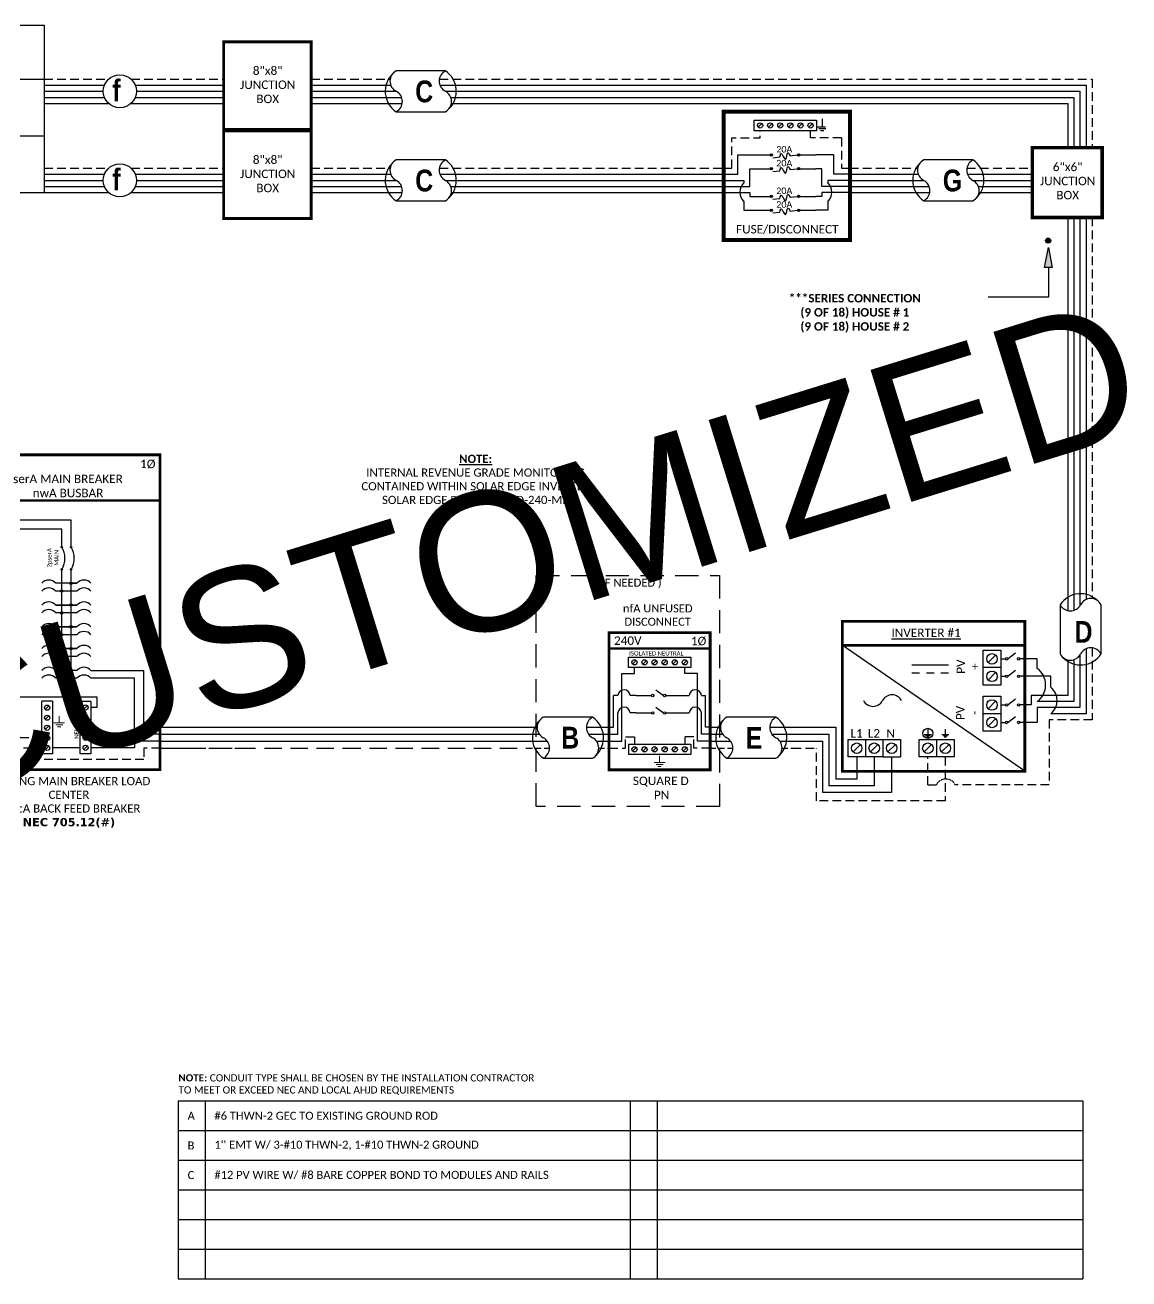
# Model space of a CAD drawing. Header units: feet. Extents: x 12392 to 13215, y 20870 to 21411.
# Drawn here: x 12738 to 13215, y 20870 to 21411 of the extents above; entities that cross this region are included whole.
import ezdxf

# ---------------------------------------------------------------- set-up
doc = ezdxf.new("R2010")
doc.units = ezdxf.units.FT
doc.header["$MEASUREMENT"] = 0
doc.linetypes.add('DASHED', pattern=[0.75, 0.5, -0.25])
doc.linetypes.add('HIDDEN', pattern=[0.375, 0.25, -0.125])
doc.layers.add('TEXT', color=7, linetype='Continuous')
doc.layers.add('Z - TITLEBLOCK TXT', color=7, linetype='Continuous')
doc.styles.add('ONE LINE TXT', font='techb___.ttf')
doc.styles.get("Standard").update_dxf_attribs({"font": 'CALIBRI.TTF'})
doc.styles.add('TITLE BBLOCK TEXT', font='ARIALUNI.TTF')

# ---------------------------------------------------------------- blocks, each defined once
blk = doc.blocks.new('*T19')
at = {"color": 0, "lineweight": -2, "transparency": 16777216}
for p, q in [((0, 0), (165.11, 0)), ((0, 0), (0, -72.27)), ((165.11, 0), (165.11, -72.27)), ((0, -23.32), (165.11, -23.32)), ((0, -47.8), (165.11, -47.8)), ((0, -72.27), (165.11, -72.27))]:
    blk.add_line(p, q, dxfattribs=at)
at = {"color": 0, "linetype": 'Continuous', "transparency": 16777216, "char_height": 3.4544, "width": 156.9097, "attachment_point": 5}
for s, insert in [('{\\fCalibri|b0|i0|c0;#VALUE!', (82.56, -11.66)), ('{\\fCalibri|b0|i0|c0;^J^J*TERMINATED INSIDE INVERTER 1', (82.56, -35.56)), ('{\\fCalibri|b0|i0|c0;^J^J*TERMINATED INSIDE INVERTER 2', (82.56, -60.03))]:
    blk.add_mtext(s, dxfattribs=dict(at, insert=insert))
blk = doc.blocks.new('8x8box')
at = {"lineweight": 50, "const_width": 1.19}
blk.add_lwpolyline([(37.78, 0), (0, 0), (0, 37.78), (37.78, 37.78)], close=True, dxfattribs=at)
at = {"color": 1, "insert": (19.03, 19.26), "char_height": 3.6576, "attachment_point": 5}
blk.add_mtext_dynamic_manual_height_columns('8"x8"  JUNCTION BOX ', width=0.4767, gutter_width=7.17, heights=[0], dxfattribs=at)
blk = doc.blocks.new('6x6box')
at = {"lineweight": 50, "const_width": 1.53}
blk.add_lwpolyline([(30.1, 0), (0, 0), (0, 30.1), (30.1, 30.1)], close=True, dxfattribs=at)
at = {"color": 1, "insert": (15.24, 15.71), "char_height": 3.6576, "width": 0.4767, "attachment_point": 5}
blk.add_mtext('6"x6"  JUNCTION BOX  ', dxfattribs=at)
blk = doc.blocks.new('fuseBox')
at = {"linetype": 'Continuous'}
h = blk.add_hatch(color=1, dxfattribs=at)
h.dxf.hatch_style = 1
edge = h.paths.add_edge_path()
edge.add_arc((20.51, 36.67), 0.513, 0, 360)
h = blk.add_hatch(color=1, dxfattribs=at)
h.dxf.hatch_style = 1
edge = h.paths.add_edge_path()
edge.add_arc((32.29, 36.67), 0.513, 0, 360)
h = blk.add_hatch(color=1, dxfattribs=at)
h.dxf.hatch_style = 1
edge = h.paths.add_edge_path()
edge.add_arc((20.51, 30.71), 0.513, 0, 360)
h = blk.add_hatch(color=1, dxfattribs=at)
h.dxf.hatch_style = 1
edge = h.paths.add_edge_path()
edge.add_arc((32.29, 30.71), 0.513, 0, 360)
h = blk.add_hatch(color=1, dxfattribs=at)
h.dxf.hatch_style = 1
edge = h.paths.add_edge_path()
edge.add_arc((20.51, 18.78), 0.513, 0, 360)
h = blk.add_hatch(color=1, dxfattribs=at)
h.dxf.hatch_style = 1
edge = h.paths.add_edge_path()
edge.add_arc((32.29, 18.78), 0.513, 0, 360)
h = blk.add_hatch(color=1, dxfattribs=at)
h.dxf.hatch_style = 1
edge = h.paths.add_edge_path()
edge.add_arc((20.51, 12.82), 0.513, 0, 360)
h = blk.add_hatch(color=1, dxfattribs=at)
h.dxf.hatch_style = 1
edge = h.paths.add_edge_path()
edge.add_arc((32.29, 12.82), 0.513, 0, 360)
at = {"color": 1, "linetype": 'Continuous'}
for p, q in [((13.11, 47.14), (13.11, 51.68)), ((13.11, 51.68), (40.06, 51.68)), ((40.06, 51.68), (40.06, 47.14)), ((40.06, 47.14), (13.11, 47.14)), ((21.13, 35.49), (24.23, 35.83)), ((28.69, 36.32), (31.79, 36.67)), ((21.13, 29.52), (24.23, 29.87)), ((28.69, 30.36), (31.79, 30.71)), ((21.13, 17.59), (24.23, 17.93)), ((28.69, 18.42), (31.79, 18.77)), ((21.13, 11.64), (24.23, 11.99)), ((28.69, 12.48), (31.79, 12.82))]:
    blk.add_line(p, q, dxfattribs=at)
at = {"color": 4, "linetype": 'Continuous'}
for p, q in [((16.49, 50.19), (14.92, 48.62)), ((20.84, 50.19), (19.27, 48.62)), ((25.19, 50.19), (23.62, 48.62)), ((29.54, 50.19), (27.97, 48.62)), ((33.89, 50.19), (32.32, 48.62)), ((38.25, 50.19), (36.67, 48.62))]:
    blk.add_line(p, q, dxfattribs=at)
at = {"color": 92, "linetype": 'HIDDEN', "ltscale": 15}
for p, q in [((37.46, 44.06), (37.46, 47.14)), ((50.81, 44.06), (37.46, 44.06)), ((50.81, 44.06), (50.81, 30.94)), ((0, 30.94), (3.44, 30.94)), ((50.81, 30.94), (54.46, 30.94))]:
    blk.add_line(p, q, dxfattribs=at)
at = {"color": 10, "linetype": 'Continuous'}
for p, q in [((0, 23.07), (11.3, 23.07)), ((54.35, 23.07), (42.32, 23.07))]:
    blk.add_line(p, q, dxfattribs=at)
at = {"color": 7, "linetype": 'Continuous'}
blk.add_line((42.32, 18.78), (39.7, 18.78), dxfattribs=at)
at = {"lineweight": 50, "const_width": 1.71}
blk.add_lwpolyline([(54.46, 0), (0, 0), (0, 55.36), (54.46, 55.36)], close=True, dxfattribs=at)
blk.add_lwpolyline([(54.46, 0), (0, 0), (0, 55.36), (54.46, 55.36)], close=True, dxfattribs=at)
at = {"color": 92, "linetype": 'HIDDEN', "ltscale": 15, "flags": 128}
for points in [[(40.18, 48.76), (44.87, 48.76)], [(42.53, 52.26), (42.53, 48.76)], [(3.44, 30.94), (3.44, 44.06), (15.71, 44.06), (15.71, 47.14)], [(44.05, 47.89), (41, 47.89)], [(43.24, 47.02), (41.81, 47.02)]]:
    blk.add_lwpolyline(points, dxfattribs=at)
at = {"color": 10, "linetype": 'Continuous', "flags": 128}
for points in [[(0, 28.32), (6.06, 28.32), (6.06, 36.67), (13.92, 36.67)], [(54.34, 28.32), (47.56, 28.32), (47.56, 36.67), (39.7, 36.67)], [(11.3, 23.07), (11.3, 30.71), (13.92, 30.71)], [(42.32, 23.07), (42.32, 30.71), (39.7, 30.71)]]:
    blk.add_lwpolyline(points, dxfattribs=at)
at = {"color": 1, "linetype": 'Continuous', "flags": 128}
for points in [[(13.92, 36.67), (20.51, 36.67)], [(32.29, 36.67), (39.7, 36.67)], [(13.92, 30.71), (20.51, 30.71)], [(13.92, 30.71), (20.51, 30.71)], [(32.29, 30.71), (39.7, 30.71)], [(13.92, 18.78), (20.51, 18.78)], [(32.29, 18.78), (39.7, 18.78)], [(13.92, 12.82), (20.51, 12.82)], [(13.92, 12.82), (20.51, 12.82)], [(32.29, 12.82), (39.7, 12.82)]]:
    blk.add_lwpolyline(points, dxfattribs=at)
at = {"color": 7, "linetype": 'Continuous', "flags": 128}
for points in [[(0, 25.7), (8.68, 25.7), (8.68, 24.74)], [(54.34, 25.7), (44.94, 25.7), (44.94, 24.74)], [(0, 20.45), (11.3, 20.45), (11.3, 18.78)], [(8.68, 16.48), (8.68, 12.82), (13.92, 12.82)], [(11.3, 18.78), (13.92, 18.78)], [(44.94, 16.48), (44.94, 12.82), (39.7, 12.82)], [(54.35, 20.45), (42.32, 20.45), (42.32, 18.78)]]:
    blk.add_lwpolyline(points, dxfattribs=at)
at = {"color": 4, "linetype": 'Continuous'}
for centre in [(15.71, 49.41), (20.06, 49.41), (24.41, 49.41), (28.76, 49.41), (33.11, 49.41), (37.46, 49.41)]:
    blk.add_circle(centre, 1.11, dxfattribs=at)
at = {"color": 1, "linetype": 'Continuous'}
for centre in [(20.51, 36.67), (32.29, 36.67), (20.51, 30.71), (32.29, 30.71), (20.51, 18.78), (32.29, 18.78), (20.51, 12.82), (32.29, 12.82)]:
    blk.add_circle(centre, 0.513, dxfattribs=at)
at = {"color": 7, "linetype": 'Continuous'}
for centre, start, end in [((12.9, 20.61), 135.6055, 224.3945), ((40.72, 20.61), 315.6055, 44.3945)]:
    blk.add_arc(centre, 5.91, start, end, dxfattribs=at)
at = {"color": 1, "linetype": 'Continuous'}
for points in [[(24.22, 35.83), (24.73, 37.23), (26.6, 34.74), (27.76, 37.57), (28.69, 36.32)], [(24.22, 29.87), (24.73, 31.27), (26.6, 28.78), (27.76, 31.61), (28.69, 30.36)], [(24.22, 17.93), (24.73, 19.33), (26.6, 16.84), (27.76, 19.67), (28.69, 18.42)], [(24.22, 11.99), (24.73, 13.39), (26.6, 10.89), (27.76, 13.72), (28.69, 12.48)]]:
    blk.add_spline(points, degree=3, dxfattribs=at)
for p in [(22.68, 37.74), (22.68, 31.77), (22.68, 19.84), (22.68, 13.89)]:
    blk.add_text('20A', height=2.778, dxfattribs=at).set_placement(p)
at = {"color": 1, "insert": (27.44, 4.5), "char_height": 3.6576, "attachment_point": 5}
blk.add_mtext_dynamic_manual_height_columns('FUSE/DISCONNECT', width=59.2773, gutter_width=7.17, heights=[0], dxfattribs=at)
blk = doc.blocks.new('*U28')
at = {"color": 7, "linetype": 'Continuous'}
for p, q in [((-7.14, 13.31), (-28.39, 13.31)), ((-28.39, -4.31), (-7.14, -4.31))]:
    blk.add_line(p, q, dxfattribs=at)
at = {"color": 7}
for p, q in [((-35.53, 9), (-31.05, 9)), ((-9.81, 9), (0, 9))]:
    blk.add_line(p, q, dxfattribs=at)
at = {"color": 10}
for p, q in [((-35.53, 6), (-30.11, 6)), ((-8.87, 6), (0, 6))]:
    blk.add_line(p, q, dxfattribs=at)
at = {"color": 253}
for p, q in [((-35.53, 3), (-26.66, 3)), ((-5.41, 3), (0, 3))]:
    blk.add_line(p, q, dxfattribs=at)
at = {"color": 92, "linetype": 'HIDDEN', "ltscale": 10}
for p, q in [((-4.48, 0), (0, 0)), ((-35.53, 0), (-25.72, 0))]:
    blk.add_line(p, q, dxfattribs=at)
at = {"color": 7, "linetype": 'Continuous'}
for centre, start, end in [((-22.54, 4.5), 133.9732, 236.4265), ((-12.99, 4.5), 313.9732, 56.4265)]:
    blk.add_arc(centre, 10.58, start, end, dxfattribs=at)
at = {"linetype": 'Continuous'}
for centre, start, end in [((-26.08, 8.91), 117.6639, 242.3361), ((-4.83, 8.91), 117.6639, 242.3361), ((-30.7, 0.09), 297.6639, 62.3361), ((-9.45, 0.09), 297.6639, 62.3361)]:
    blk.add_arc(centre, 4.98, start, end, dxfattribs=at)
blk = doc.blocks.new('*U22')
at = {"color": 7}
blk.add_line((-79.14, 9), (0, 9), dxfattribs=at)
at = {"color": 10}
blk.add_line((-79.14, 6), (0, 6), dxfattribs=at)
at = {"color": 253}
blk.add_line((-79.14, 3), (0, 3), dxfattribs=at)
at = {"color": 92, "linetype": 'DASHED', "ltscale": 15}
blk.add_line((-79.14, 0), (0, 0), dxfattribs=at)
blk = doc.blocks.new('breakerPanel')
at = {"linetype": 'Continuous'}
h = blk.add_hatch(color=1, dxfattribs=at)
h.dxf.hatch_style = 1
edge = h.paths.add_edge_path()
edge.add_arc((-42.47, 86.8), 0.291, 0, 360)
h = blk.add_hatch(color=1, dxfattribs=at)
h.dxf.hatch_style = 1
edge = h.paths.add_edge_path()
edge.add_arc((-38.44, 86.8), 0.291, 0, 360)
h = blk.add_hatch(color=1, dxfattribs=at)
h.dxf.hatch_style = 1
edge = h.paths.add_edge_path()
edge.add_arc((-42.47, 77.16), 0.291, 0, 360)
h = blk.add_hatch(color=1, dxfattribs=at)
h.dxf.hatch_style = 1
edge = h.paths.add_edge_path()
edge.add_arc((-38.44, 77.16), 0.291, 0, 360)
h = blk.add_hatch(color=1, dxfattribs=at)
h.dxf.hatch_style = 1
edge = h.paths.add_edge_path()
edge.add_arc((-38.44, 71.16), 0.528, 0, 360)
h = blk.add_hatch(color=1, dxfattribs=at)
h.dxf.hatch_style = 1
edge = h.paths.add_edge_path()
edge.add_arc((-42.47, 67.78), 0.528, 0, 360)
h = blk.add_hatch(color=1, dxfattribs=at)
h.dxf.hatch_style = 1
edge = h.paths.add_edge_path()
edge.add_arc((-38.44, 61.76), 0.528, 0, 360)
h = blk.add_hatch(color=1, dxfattribs=at)
h.dxf.hatch_style = 1
edge = h.paths.add_edge_path()
edge.add_arc((-42.47, 58.38), 0.528, 0, 360)
h = blk.add_hatch(color=1, dxfattribs=at)
h.dxf.hatch_style = 1
edge = h.paths.add_edge_path()
edge.add_arc((-42.47, 48.98), 0.528, 0, 360)
h = blk.add_hatch(color=1, dxfattribs=at)
h.dxf.hatch_style = 1
edge = h.paths.add_edge_path()
edge.add_arc((-38.44, 52.36), 0.528, 0, 360)
h = blk.add_hatch(color=1, dxfattribs=at)
h.dxf.hatch_style = 1
edge = h.paths.add_edge_path()
edge.add_arc((-38.44, 42.95), 0.528, 0, 360)
h = blk.add_hatch(color=1, dxfattribs=at)
h.dxf.hatch_style = 1
edge = h.paths.add_edge_path()
edge.add_arc((-42.47, 39.58), 0.528, 0, 360)
h = blk.add_hatch(color=1, dxfattribs=at)
h.dxf.hatch_style = 1
edge = h.paths.add_edge_path()
edge.add_arc((-38.44, 33.55), 0.528, 0, 360)
h = blk.add_hatch(color=1, dxfattribs=at)
h.dxf.hatch_style = 1
edge = h.paths.add_edge_path()
edge.add_arc((-42.47, 30.17), 0.528, 0, 360)
at = {"color": 253, "linetype": 'Continuous'}
for p, q in [((-100.73, 90.2), (-100.73, 109.7)), ((-76.04, 90.2), (-100.73, 90.2)), ((-76.04, 90.2), (-76.04, 22.16)), ((-76.04, 22.16), (-27.25, 22.16)), ((-27.25, 22.16), (-27.25, 17.57)), ((-27.25, 17.57), (-29.89, 17.57)), ((-11.01, 0.16), (-29.89, 0.16)), ((0, 3), (-11.01, 3)), ((-11.01, 3), (-11.01, 0.16))]:
    blk.add_line(p, q, dxfattribs=at)
at = {"color": 10, "linetype": 'Continuous'}
for p, q in [((-94.24, 94.51), (-94.24, 109.7)), ((-42.47, 94.51), (-94.24, 94.51)), ((-42.47, 87.09), (-42.47, 94.51)), ((-42.47, 30.17), (-42.47, 76.87)), ((-35.88, 67.78), (-45.04, 67.78)), ((-35.88, 58.38), (-45.04, 58.38)), ((-35.88, 48.98), (-45.04, 48.98)), ((-35.88, 39.58), (-45.04, 39.58)), ((-35.88, 30.17), (-45.04, 30.17)), ((-10.98, 30.17), (-29.89, 30.17)), ((-10.98, 6), (-10.98, 30.17)), ((0, 6), (-10.98, 6))]:
    blk.add_line(p, q, dxfattribs=at)
at = {"color": 7, "linetype": 'Continuous'}
for p, q in [((-87.75, 98.34), (-87.75, 109.7)), ((-38.44, 98.34), (-87.75, 98.34)), ((-38.44, 87.09), (-38.44, 98.34)), ((-38.44, 61.76), (-38.44, 76.87)), ((-35.88, 71.16), (-45.04, 71.16)), ((-38.44, 71.16), (-35.88, 71.16)), ((-45.04, 61.76), (-35.88, 61.76)), ((-35.88, 61.76), (-45.04, 61.76)), ((-38.44, 52.36), (-38.44, 61.76)), ((-45.04, 52.36), (-35.88, 52.36)), ((-35.88, 52.36), (-45.04, 52.36)), ((-38.44, 42.95), (-38.44, 52.36)), ((-45.04, 42.95), (-35.88, 42.95)), ((-35.88, 42.95), (-45.04, 42.95)), ((-38.44, 33.55), (-38.44, 42.95)), ((-35.88, 33.55), (-45.04, 33.55)), ((-6.96, 9), (-6.96, 33.55))]:
    blk.add_line(p, q, dxfattribs=at)
at = {"lineweight": 50}
blk.add_line((-80.92, 106.95), (0, 106.95), dxfattribs=at)
at = {"color": 7}
for p, q in [((-29.89, 33.55), (-6.96, 33.55)), ((0, 9), (-6.96, 9))]:
    blk.add_line(p, q, dxfattribs=at)
at = {"color": 1, "linetype": 'Continuous'}
for p, q in [((-51.03, -2.51), (-51.03, 20.23)), ((-46.49, 20.23), (-51.03, 20.23)), ((-46.49, 20.23), (-46.49, -2.51)), ((-34.43, -2.43), (-34.43, 20.16)), ((-29.89, 20.16), (-34.43, 20.16)), ((-29.89, 20.16), (-29.89, -2.43)), ((-46.49, -2.51), (-51.03, -2.51)), ((-29.89, -2.43), (-34.43, -2.43))]:
    blk.add_line(p, q, dxfattribs=at)
at = {"color": 4, "linetype": 'Continuous'}
for p, q in [((-47.97, 18.28), (-49.55, 16.71)), ((-31.37, 18.35), (-32.94, 16.78)), ((-47.97, 13.93), (-49.55, 12.36)), ((-31.37, 14), (-32.94, 12.43)), ((-47.97, 9.58), (-49.55, 8.01)), ((-31.37, 9.65), (-32.94, 8.08)), ((-47.97, 5.23), (-49.55, 3.66)), ((-47.97, 0.88), (-49.55, -0.69)), ((-31.37, 5.3), (-32.94, 3.73)), ((-31.37, 0.95), (-32.94, -0.62))]:
    blk.add_line(p, q, dxfattribs=at)
at = {"color": 92, "linetype": 'HIDDEN', "ltscale": 15}
for p, q in [((-51.03, 4.44), (-106.89, 4.44)), ((-106.89, 4.44), (-106.89, -4.87)), ((-75.84, -4.96), (-75.84, 0.09)), ((-75.84, 0.09), (-51.03, 0.09)), ((0, 0), (-6.96, 0)), ((-6.96, -4.96), (-75.84, -4.96)), ((-6.96, 0), (-6.96, -4.96))]:
    blk.add_line(p, q, dxfattribs=at)
at = {"color": 92, "linetype": 'Continuous', "ltscale": 15}
blk.add_line((-34.43, 0.09), (-46.49, 0.09), dxfattribs=at)
at = {"color": 92, "ltscale": 15}
blk.add_line((-106.89, -4.87), (-106.89, -24.84), dxfattribs=at)
at = {"lineweight": 50, "const_width": 1.19}
for points in [[(-103.67, 109.7), (-103.67, 126.59), (-84.82, 126.59), (-84.82, 109.7)], [(-80.92, -9.3), (-80.92, 126.59), (0, 126.59), (0, -9.3)]]:
    blk.add_lwpolyline(points, close=True, dxfattribs=at)
at = {"color": 92, "linetype": 'Continuous', "lineweight": 5, "ltscale": 0.05, "flags": 128}
for points in [[(-45.88, 10.97), (-41.2, 10.97)], [(-43.54, 13.81), (-43.54, 10.97)], [(-42.01, 10.1), (-45.07, 10.1)], [(-42.82, 9.23), (-44.25, 9.23)]]:
    blk.add_lwpolyline(points, dxfattribs=at)
at = {"color": 92, "linetype": 'Continuous', "ltscale": 4, "flags": 128}
for points in [[(-115.37, -24.84), (-98.41, -24.84)], [(-101.35, -27.98), (-112.43, -27.98)], [(-104.29, -31.12), (-109.49, -31.12)]]:
    blk.add_lwpolyline(points, dxfattribs=at)
at = {"linetype": 'Continuous'}
blk.add_circle((-94.24, 118.15), 7.15, dxfattribs=at)
at = {"color": 1, "linetype": 'Continuous'}
for centre, radius in [((-42.47, 86.8), 0.291), ((-38.44, 86.8), 0.291), ((-42.47, 77.16), 0.291), ((-38.44, 77.16), 0.291), ((-38.44, 71.16), 0.528), ((-42.47, 67.78), 0.528), ((-38.44, 61.76), 0.528), ((-42.47, 58.38), 0.528), ((-42.47, 48.98), 0.528), ((-38.44, 52.36), 0.528), ((-38.44, 42.95), 0.528), ((-42.47, 39.58), 0.528), ((-38.44, 33.55), 0.528), ((-42.47, 30.17), 0.528)]:
    blk.add_circle(centre, radius, dxfattribs=at)
at = {"color": 4, "linetype": 'Continuous'}
for centre in [(-48.76, 17.49), (-32.16, 17.57), (-48.76, 13.14), (-32.16, 13.21), (-48.76, 8.79), (-48.76, 4.44), (-32.16, 8.86), (-32.16, 4.51), (-48.76, 0.09), (-32.16, 0.16)]:
    blk.add_circle(centre, 1.11, dxfattribs=at)
at = {"color": 1, "linetype": 'Continuous'}
for centre, radius, start, end in [((-50.14, 81.98), 9.06, 327.8708, 32.1292), ((-46.11, 81.98), 9.06, 327.8708, 32.1292), ((-48.03, 68.62), 3.93, 40.3392, 139.6608), ((-32.88, 68.62), 3.93, 40.3392, 139.6608), ((-48.03, 65.24), 3.93, 40.3392, 139.6608), ((-32.88, 65.24), 3.93, 40.3392, 139.6608), ((-48.03, 59.21), 3.93, 40.3392, 139.6608), ((-48.03, 55.84), 3.93, 40.3392, 139.6608), ((-32.88, 59.21), 3.93, 40.3392, 139.6608), ((-32.88, 55.84), 3.93, 40.3392, 139.6608), ((-48.03, 49.81), 3.93, 40.3392, 139.6608), ((-48.03, 46.43), 3.93, 40.3392, 139.6608), ((-32.88, 49.81), 3.93, 40.3392, 139.6608), ((-32.88, 46.43), 3.93, 40.3392, 139.6608), ((-48.03, 40.41), 3.93, 40.3392, 139.6608), ((-32.88, 40.41), 3.93, 40.3392, 139.6608), ((-48.03, 37.03), 3.93, 40.3392, 139.6608), ((-32.88, 37.03), 3.93, 40.3392, 139.6608), ((-48.03, 31.01), 3.93, 40.3392, 139.6608), ((-32.88, 31.01), 3.93, 40.3392, 139.6608), ((-48.03, 27.63), 3.93, 40.3392, 139.6608), ((-32.88, 27.63), 3.93, 40.3392, 139.6608)]:
    blk.add_arc(centre, radius, start, end, dxfattribs=at)
at = {"color": 253, "linetype": 'Continuous', "style": 'ONE LINE TXT'}
blk.add_text('M', height=9.38, dxfattribs=at).set_placement((-98.8, 113.43))
at = {"color": 4, "linetype": 'Continuous'}
blk.add_text('NEUTRAL', height=1.874, rotation=90, dxfattribs=at).set_placement((-35.08, 4.08))
at = {"color": 1, "attachment_point": 5}
for s, width, gutter_width, heights, insert, char_height in [('EXISTING\\P1Ø 120/240V UTILITY METER', 37.8067, 7.17, [0], (-123.64, 118), 3.5433), ('1Ø', 0.1481, 0.75, [0], (-5.31, 122.54), 3.658), ('240V', 0.1481, 0.75, [0], (-72.39, 122.54), 3.658), ('serA MAIN BREAKER\\PnwA BUSBAR', 72.4998, 0.75, [0], (-39.75, 113.14), 3.6576), ('EXISTING MAIN BREAKER LOAD CENTER\\P2pocA BACK FEED BREAKER \\P{\\fVerdana|b1|i0|c0|p34;NEC 705.12(#)}', 79.2627, 97.94, [154.49], (-39.35, -23.38), 3.5433)]:
    blk.add_mtext_dynamic_manual_height_columns(s, width=width, gutter_width=gutter_width, heights=heights, dxfattribs=dict(at, insert=insert, char_height=char_height))
at = {"color": 4, "linetype": 'Continuous', "insert": (-46.25, 82.15), "char_height": 1.874, "attachment_point": 5, "rotation": 90}
blk.add_mtext_dynamic_manual_height_columns('2pserA\\PMAIN', width=0.1481, gutter_width=0.75, heights=[0], dxfattribs=at)
blk = doc.blocks.new('*U24')
at = {"color": 7}
blk.add_blockref('breakerPanel', (0, 0), dxfattribs=at)
blk = doc.blocks.new('unfusedDisconnect')
at = {"lineweight": 50}
blk.add_line((-43.61, 43.06), (0, 43.06), dxfattribs=at)
at = {"color": 1, "linetype": 'Continuous'}
for p, q in [((-35.27, 34.78), (-35.27, 39.32)), ((-35.27, 39.32), (-8.32, 39.32)), ((-8.32, 39.32), (-8.32, 34.78)), ((-8.32, 34.78), (-35.27, 34.78)), ((-31.89, 22.73), (-25.32, 22.73)), ((-23.43, 25.18), (-20.16, 22.74)), ((-19.08, 22.73), (-11.7, 22.73)), ((-23.43, 17.65), (-20.16, 15.2)), ((-31.89, 15.2), (-25.32, 15.2)), ((-19.08, 15.2), (-11.7, 15.19)), ((-35.27, 1.76), (-8.32, 1.76)), ((-35.27, 1.76), (-35.27, -2.78)), ((-8.32, 1.76), (-8.32, -2.78)), ((-8.32, -2.78), (-35.27, -2.78))]:
    blk.add_line(p, q, dxfattribs=at)
at = {"color": 4, "linetype": 'Continuous'}
for p, q in [((-31.89, 37.83), (-33.46, 36.26)), ((-27.53, 37.83), (-29.11, 36.26)), ((-23.18, 37.83), (-24.76, 36.26)), ((-18.83, 37.83), (-20.41, 36.26)), ((-14.48, 37.83), (-16.06, 36.26)), ((-10.13, 37.83), (-11.7, 36.26)), ((-31.89, 0.28), (-33.46, -1.3)), ((-27.53, 0.28), (-29.11, -1.3)), ((-23.18, 0.28), (-24.76, -1.3)), ((-18.83, 0.28), (-20.41, -1.3)), ((-14.48, 0.28), (-16.06, -1.3)), ((-10.13, 0.28), (-11.7, -1.3))]:
    blk.add_line(p, q, dxfattribs=at)
at = {"color": 253, "linetype": 'Continuous'}
for p, q in [((-32.67, 32.17), (-32.67, 34.78)), ((-10.92, 32.17), (-10.92, 34.78)), ((-38.16, 3), (-38.16, 32.17)), ((-38.16, 32.17), (-32.67, 32.17)), ((-5.43, 32.17), (-10.92, 32.17)), ((-5.43, 3), (-5.43, 32.17)), ((-43.61, 3), (-38.16, 3)), ((0, 3), (-5.43, 3))]:
    blk.add_line(p, q, dxfattribs=at)
at = {"color": 7, "linetype": 'Continuous'}
for p, q in [((-41.66, 9), (-41.66, 22.73)), ((-39.8, 22.73), (-41.66, 22.73)), ((-31.89, 22.73), (-34.52, 22.73)), ((-11.7, 22.73), (-9.07, 22.73)), ((-3.79, 22.73), (-1.93, 22.73)), ((-1.93, 9), (-1.93, 22.73))]:
    blk.add_line(p, q, dxfattribs=at)
at = {"color": 10, "linetype": 'Continuous'}
for p, q in [((-39.8, 6), (-39.8, 15.2)), ((-31.89, 15.2), (-34.52, 15.2)), ((-11.7, 15.2), (-9.07, 15.2)), ((-3.79, 6), (-3.79, 15.2)), ((-43.61, 6), (-39.8, 6)), ((0, 6), (-3.79, 6))]:
    blk.add_line(p, q, dxfattribs=at)
at = {"color": 7}
for p, q in [((-43.61, 9), (-41.66, 9)), ((0, 9), (-1.93, 9))]:
    blk.add_line(p, q, dxfattribs=at)
at = {"color": 92, "linetype": 'HIDDEN', "ltscale": 15}
for p, q in [((-43.61, 0), (-36.58, 0)), ((-36.58, 0), (-36.58, 4.9)), ((-36.58, 4.9), (-32.67, 4.9)), ((-32.67, 4.9), (-32.67, 1.76)), ((-7.01, 4.9), (-10.92, 4.9)), ((-10.92, 4.9), (-10.92, 1.76)), ((-7.01, 0), (-7.01, 4.9)), ((0, 0), (-7.01, 0))]:
    blk.add_line(p, q, dxfattribs=at)
at = {"lineweight": 50, "const_width": 1.19}
blk.add_lwpolyline([(-43.61, -9.34), (-43.61, 49.84), (0, 49.84), (0, -9.34)], close=True, dxfattribs=at)
at = {"color": 92, "linetype": 'Continuous', "lineweight": 5, "ltscale": 0.05, "flags": 128}
for points in [[(-21.8, -3.32), (-21.8, -6.17)], [(-24.14, -6.17), (-19.45, -6.17)], [(-20.27, -7.03), (-23.32, -7.03)], [(-21.08, -7.9), (-22.51, -7.9)]]:
    blk.add_lwpolyline(points, dxfattribs=at)
at = {"color": 4, "linetype": 'Continuous'}
for centre in [(-32.67, 37.05), (-28.32, 37.05), (-23.97, 37.05), (-19.62, 37.05), (-15.27, 37.05), (-10.92, 37.05), (-32.67, -0.51), (-28.32, -0.51), (-23.97, -0.51), (-19.62, -0.51), (-15.27, -0.51), (-10.92, -0.51)]:
    blk.add_circle(centre, 1.11, dxfattribs=at)
at = {"color": 1, "linetype": 'Continuous'}
for centre in [(-24.78, 22.73), (-19.62, 22.73), (-24.78, 15.2), (-19.62, 15.2)]:
    blk.add_circle(centre, 0.541, dxfattribs=at)
at = {"color": 7, "linetype": 'Continuous'}
for centre in [(-37.16, 22.58), (-6.43, 22.58)]:
    blk.add_arc(centre, 2.64, 3.2819, 176.7181, dxfattribs=at)
at = {"color": 10, "linetype": 'Continuous'}
for centre in [(-37.16, 15.04), (-6.43, 15.04)]:
    blk.add_arc(centre, 2.64, 3.2819, 176.7181, dxfattribs=at)
at = {"color": 4, "linetype": 'Continuous'}
blk.add_text('ISOLATED NEUTRAL', height=1.8743, dxfattribs=at).set_placement((-34.91, 39.97))
at = {"color": 1}
for s, width, gutter_width, heights, insert, char_height, attachment_point in [('\\A1;\\pi17.559;nfA UNFUSED\\P\\pi18.229;DISCONNECT', 64.922, 0, [11.89], (-55.21, 62.04), 3.4544, 1), ('240V', 0.1481, 0.75, [0], (-35.55, 46.4), 3.658, 5), ('1Ø', 0.1481, 0.75, [0], (-4.98, 46.1), 3.658, 5), ('\\A1;\\pi13.903,t32.191;SQUARE D\\P\\pi22.981,t41.269;PN', 51.6906, 0.203, [45.94], (-47.25, -12.27), 3.6576, 1)]:
    blk.add_mtext_dynamic_manual_height_columns(s, width=width, gutter_width=gutter_width, heights=heights, dxfattribs=dict(at, insert=insert, char_height=char_height, attachment_point=attachment_point))
blk = doc.blocks.new('*U21')
at = {"color": 10, "linetype": 'DASHED', "ltscale": 20}
blk.add_lwpolyline([(-75.05, 74.56), (3.97, 74.56), (3.97, -25.17), (-75.05, -25.17)], close=True, dxfattribs=at)
at = {"color": 7}
for name, p in [('unfusedDisconnect', (0, 0)), ('*U28', (-43.61, 0))]:
    blk.add_blockref(name, p, dxfattribs=at)
at = {"color": 10, "insert": (-50.86, 73.16), "char_height": 3.4544, "attachment_point": 1}
blk.add_mtext_dynamic_manual_height_columns('\\A1;\\pi1.2092;( IF NEEDED )', width=30.7523, gutter_width=0, heights=[6.58], dxfattribs=at)
at = {"color": 1, "linetype": 'Continuous', "insert": (-64.3, 9.22), "char_height": 9.3833, "attachment_point": 1, "style": 'ONE LINE TXT'}
blk.add_mtext_dynamic_manual_height_columns('{\\W1;\\C256;B}', width=0.1385, gutter_width=2.13, heights=[0], dxfattribs=at)
blk = doc.blocks.new('*U25')
at = {"color": 7}
blk.add_line((-79.14, 9), (0, 9), dxfattribs=at)
at = {"color": 10}
blk.add_line((-79.14, 6), (0, 6), dxfattribs=at)
at = {"color": 253}
blk.add_line((-79.14, 3), (0, 3), dxfattribs=at)
at = {"color": 92, "linetype": 'DASHED', "ltscale": 15}
blk.add_line((-79.14, 0), (0, 0), dxfattribs=at)
at = {"color": 1, "insert": (-22.08, 115.96), "char_height": 3.5433, "attachment_point": 5}
blk.add_mtext_dynamic_manual_height_columns('{\\fCalibri|b1|i0|c0|p34;\\LNOTE:\\P}INTERNAL REVENUE GRADE MONITORING\\PCONTAINED WITHIN SOLAR EDGE INVERTER\\PSOLAR EDGE PN. RWND-3D-240-MB', width=99.534, gutter_width=7.17, heights=[0], dxfattribs=at)
blk = doc.blocks.new('*T20')
at = {"linetype": 'ByBlock', "lineweight": -2, "transparency": 16777216}
for p, q in [((0, 0), (390.51, 0)), ((0, 0), (0, -76.8)), ((11.58, 0), (11.58, -76.8)), ((195.1, 0), (195.1, -76.8)), ((206.68, 0), (206.68, -76.8)), ((390.51, 0), (390.51, -76.8)), ((0, -12.8), (390.51, -12.8)), ((0, -25.61), (390.51, -25.61)), ((0, -38.41), (390.51, -38.41)), ((0, -51.22), (390.51, -51.22)), ((0, -64.02), (390.51, -64.02)), ((0, -76.8), (390.51, -76.8))]:
    blk.add_line(p, q, dxfattribs=at)
at = {"color": 0, "linetype": 'Continuous', "transparency": 16777216, "char_height": 3.4544, "attachment_point": 4}
for s, insert, width in [('{\\fCalibri|b0|i0|c0;A', (4.06, -6.4), 3.4544), ('{\\fCalibri|b0|i0|c0;#6 THWN-2 GEC TO EXISTING GROUND ROD', (15.65, -6.4), 175.3856), ('{\\fCalibri|b0|i0|c0;', (199.16, -6.4), 3.4544), ('{\\fCalibri|b0|i0|c0;', (210.74, -6.4), 175.7027), ('{\\fCalibri|b0|i0|c0;B', (4.06, -19.21), 3.4544), ("{\\fCalibri|b0|i0|c0;1'' EMT W/ 3-#10 THWN-2, 1-#10 THWN-2 GROUND", (15.65, -19.21), 175.3856), ('{\\fCalibri|b0|i0|c0;', (199.16, -19.21), 3.4544), ('{\\fCalibri|b0|i0|c0;', (210.74, -19.21), 175.7027), ('{\\fCalibri|b0|i0|c0;C', (4.06, -32.01), 3.4544), ('{\\fCalibri|b0|i0|c0;#12 PV WIRE W/ #8 BARE COPPER BOND TO MODULES AND RAILS', (15.65, -32.01), 175.3856), ('{\\fCalibri|b0|i0|c0;', (199.16, -32.01), 3.4544), ('{\\fCalibri|b0|i0|c0;', (210.74, -32.01), 175.7027), ('{\\fCalibri|b0|i0|c0;', (4.06, -44.82), 3.4544), ('{\\fCalibri|b0|i0|c0;', (15.65, -44.82), 175.3856), ('{\\fCalibri|b0|i0|c0;', (199.16, -44.82), 3.4544), ('{\\fCalibri|b0|i0|c0;', (210.74, -44.82), 175.7027), ('{\\fCalibri|b0|i0|c0;', (4.06, -57.62), 3.4544), ('{\\fCalibri|b0|i0|c0;', (15.65, -57.62), 175.3856), ('{\\fCalibri|b0|i0|c0;', (199.16, -57.62), 3.4544), ('{\\fCalibri|b0|i0|c0;', (210.74, -57.62), 175.7027), ('{\\fCalibri|b0|i0|c0;', (4.06, -70.41), 3.4544), ('{\\fCalibri|b0|i0|c0;', (15.65, -70.41), 175.3856), ('{\\fCalibri|b0|i0|c0;', (199.16, -70.41), 3.4544), ('{\\fCalibri|b0|i0|c0;', (210.74, -70.41), 175.7027)]:
    blk.add_mtext(s, dxfattribs=dict(at, insert=insert, width=width))
blk = doc.blocks.new('*U30')
at = {"color": 7}
for q in [(0, 0), (-31.05, 0)]:
    blk.add_line((-35.53, 0), q, dxfattribs=at)
at = {"color": 10}
for q in [(-30.11, -3), (0, -3)]:
    blk.add_line((-35.53, -3), q, dxfattribs=at)
at = {"color": 253}
for p, q in [((-35.53, -6), (-26.66, -6)), ((-26.66, -6), (0, -6))]:
    blk.add_line(p, q, dxfattribs=at)
at = {"color": 92, "linetype": 'HIDDEN', "ltscale": 10}
for p, q in [((-35.53, -9), (-25.72, -9)), ((-25.72, -9), (0, -9))]:
    blk.add_line(p, q, dxfattribs=at)

msp = doc.modelspace()

# ---------------------------------------------------------------- hatches: boundary and pattern name
h = msp.add_hatch(color=10)
h.dxf.hatch_style = 1
h.paths.add_polyline_path([(13178.27, 21306.28), (13179.9, 21314.82), (13181.53, 21306.28)])
at = {"linetype": 'Continuous'}
h = msp.add_hatch(color=254, dxfattribs=at)
h.dxf.hatch_style = 1
edge = h.paths.add_edge_path()
edge.add_arc((13179.82, 21317.84), 1.11, 0, 360)

# ---------------------------------------------------------------- linework, layer by layer
at = {"color": 7, "linetype": 'Continuous'}
for p, q in [((12919.62, 21391.11), (12898.38, 21391.11)), ((12746.43, 21382.29), (12771.96, 21382.29)), ((12786.24, 21382.29), (12823.9, 21382.29)), ((12861.68, 21382.29), (12898.38, 21382.29)), ((12919.62, 21382.29), (13193.55, 21382.29)), ((13193.55, 21382.29), (13193.55, 21357.94)), ((12746.43, 21377.05), (12774.26, 21377.05)), ((12783.95, 21377.05), (12823.9, 21377.05)), ((12861.68, 21377.05), (12900.97, 21377.05)), ((12898.38, 21373.48), (12919.62, 21373.48)), ((12922.21, 21377.05), (13188.31, 21377.05)), ((13188.31, 21377.05), (13188.31, 21357.94)), ((12919.62, 21352.65), (12898.38, 21352.65)), ((13147.35, 21352.65), (13126.11, 21352.65)), ((12746.43, 21343.84), (12771.96, 21343.84)), ((12786.24, 21343.84), (12823.9, 21343.84)), ((12861.68, 21343.84), (12898.38, 21343.84)), ((12919.62, 21343.84), (13039.78, 21343.84)), ((13094.25, 21343.84), (13126.11, 21343.84)), ((13147.35, 21343.84), (13173, 21343.84)), ((12746.43, 21338.59), (12774.26, 21338.59)), ((12783.95, 21338.59), (12823.9, 21338.59)), ((12861.68, 21338.59), (12900.97, 21338.59)), ((12922.21, 21338.59), (13039.78, 21338.59)), ((13094.25, 21338.59), (13128.7, 21338.59)), ((13149.94, 21338.59), (13173, 21338.59)), ((12898.38, 21335.02), (12919.62, 21335.02)), ((13126.11, 21335.02), (13147.35, 21335.02)), ((13188.31, 21327.84), (13188.31, 21158.16)), ((13193.55, 21327.84), (13193.55, 21160.27)), ((13185, 21160.71), (13185, 21139.46)), ((13202.63, 21139.46), (13202.63, 21160.71)), ((13169.75, 21088.85), (13090.97, 21143.23)), ((13188.31, 21136.92), (13188.31, 21121.55)), ((13193.55, 21139.02), (13193.55, 21116.31)), ((13136.8, 21134.62), (13121.03, 21134.62)), ((13124.32, 21131.21), (13121.03, 21131.21)), ((13130.56, 21131.21), (13127.27, 21131.21)), ((13136.8, 21131.21), (13133.5, 21131.21)), ((13188.31, 21121.55), (13172.47, 21121.55)), ((13172.47, 21121.55), (13172.47, 21117.45)), ((13172.47, 21117.45), (13167.6, 21117.45)), ((13193.55, 21116.31), (13175.1, 21116.31)), ((13175.1, 21116.31), (13175.1, 21109.91)), ((13175.1, 21109.91), (13167.6, 21109.91)), ((13069.44, 21107.81), (13088.14, 21107.81)), ((13088.14, 21107.81), (13088.14, 21085.43)), ((13097.19, 21095.02), (13097.19, 21085.43)), ((13097.19, 21085.43), (13088.14, 21085.43))]:
    msp.add_line(p, q, dxfattribs=at)
at = {"color": 10, "linetype": 'Continuous'}
for p, q in [((12746.43, 21384.91), (12772.65, 21384.91)), ((12785.75, 21384.91), (12823.9, 21384.91)), ((12861.68, 21384.91), (12896.04, 21384.91)), ((12917.29, 21384.91), (13196.18, 21384.91)), ((13196.18, 21384.91), (13196.18, 21357.94)), ((12746.43, 21379.67), (12772.65, 21379.67)), ((12785.75, 21379.67), (12823.9, 21379.67)), ((12861.68, 21379.67), (12900.71, 21379.67)), ((12921.95, 21379.67), (13190.93, 21379.67)), ((13190.93, 21379.67), (13190.93, 21357.94)), ((12746.43, 21346.46), (12772.65, 21346.46)), ((12785.75, 21346.46), (12823.9, 21346.46)), ((12861.68, 21346.46), (12896.04, 21346.46)), ((12917.29, 21346.46), (13039.78, 21346.46)), ((13094.25, 21346.46), (13123.77, 21346.46)), ((13145.02, 21346.46), (13173, 21346.46)), ((12746.43, 21341.22), (12772.65, 21341.22)), ((12785.75, 21341.22), (12823.9, 21341.22)), ((12861.68, 21341.22), (12900.71, 21341.22)), ((12921.95, 21341.22), (13039.78, 21341.22)), ((13094.25, 21341.22), (13128.44, 21341.22)), ((13149.68, 21341.22), (13173, 21341.22)), ((13190.93, 21327.84), (13190.93, 21158.28)), ((13196.18, 21327.84), (13196.18, 21162.93)), ((13196.18, 21141.69), (13196.18, 21113.69)), ((13175.05, 21137.34), (13167.6, 21137.34)), ((13175.05, 21133.24), (13175.05, 21137.34)), ((13190.93, 21137.04), (13190.93, 21118.93)), ((13181.01, 21129.81), (13167.6, 21129.81)), ((13181.01, 21125.09), (13181.01, 21129.81)), ((13190.93, 21118.93), (13175.05, 21118.93)), ((13196.18, 21113.69), (13181.01, 21113.69)), ((13069.44, 21104.81), (13085.2, 21104.81)), ((13085.2, 21104.81), (13085.2, 21082.62)), ((13104.72, 21095.02), (13104.72, 21082.62)), ((13104.72, 21082.62), (13085.2, 21082.62))]:
    msp.add_line(p, q, dxfattribs=at)
at = {"color": 92, "linetype": 'HIDDEN', "ltscale": 15}
for p, q in [((13198.8, 21327.84), (13198.8, 21163.34)), ((13198.8, 21142.1), (13198.8, 21111.07)), ((13198.8, 21111.07), (13180.29, 21111.07)), ((13180.29, 21111.07), (13180.29, 21082.98)), ((13069.44, 21098.81), (13079.79, 21098.81)), ((13079.79, 21076.11), (13079.79, 21098.81)), ((13127.9, 21082.98), (13127.9, 21095.02)), ((13135.43, 21095.02), (13135.43, 21076.11)), ((13127.9, 21082.98), (13131.5, 21082.98)), ((13180.29, 21082.98), (13139.74, 21082.98)), ((13135.43, 21076.11), (13079.79, 21076.11))]:
    msp.add_line(p, q, dxfattribs=at)
at = {"color": 1, "linetype": 'Continuous'}
for p, q in [((13151.79, 21126.04), (13151.79, 21141.11)), ((13151.79, 21141.11), (13159.32, 21141.11)), ((13151.79, 21126.04), (13151.79, 21141.11)), ((13159.32, 21141.11), (13159.32, 21126.04)), ((13159.32, 21141.11), (13159.32, 21133.58)), ((13159.32, 21137.34), (13161.36, 21137.34)), ((13165.75, 21139.8), (13162.49, 21137.36)), ((13159.32, 21133.58), (13151.79, 21133.58)), ((13165.75, 21132.27), (13162.49, 21129.83)), ((13159.32, 21126.04), (13151.79, 21126.04)), ((13159.32, 21129.81), (13161.36, 21129.81)), ((13151.79, 21106.15), (13151.79, 21121.21)), ((13151.79, 21121.21), (13159.32, 21121.21)), ((13159.32, 21121.21), (13159.32, 21113.68)), ((13165.75, 21119.91), (13162.49, 21117.47)), ((13159.32, 21117.45), (13161.36, 21117.45)), ((13159.32, 21113.68), (13151.79, 21113.68)), ((13159.32, 21113.68), (13159.32, 21106.15)), ((13159.32, 21109.91), (13161.36, 21109.91)), ((13165.75, 21112.37), (13162.49, 21109.93)), ((13159.32, 21106.15), (13151.79, 21106.15)), ((13093.42, 21102.55), (13108.49, 21102.55)), ((13093.42, 21095.02), (13093.42, 21102.55)), ((13093.42, 21102.55), (13100.96, 21102.55)), ((13100.96, 21102.55), (13100.96, 21095.02)), ((13108.49, 21102.55), (13108.49, 21095.02)), ((13108.49, 21102.55), (13116.03, 21102.55)), ((13116.03, 21102.55), (13116.03, 21095.02)), ((13124.13, 21102.55), (13139.2, 21102.55)), ((13124.13, 21095.02), (13124.13, 21102.55)), ((13124.13, 21102.55), (13131.66, 21102.55)), ((13131.66, 21102.55), (13131.66, 21095.02)), ((13139.2, 21102.55), (13139.2, 21095.02)), ((13108.49, 21095.02), (13093.42, 21095.02)), ((13108.49, 21095.02), (13116.03, 21095.02)), ((13139.2, 21095.02), (13124.13, 21095.02))]:
    msp.add_line(p, q, dxfattribs=at)
at = {"color": 4, "linetype": 'Continuous'}
for p, q in [((13157.16, 21138.95), (13153.95, 21135.74)), ((13157.16, 21131.42), (13153.95, 21128.2)), ((13157.16, 21119.05), (13153.95, 21115.84)), ((13157.16, 21111.52), (13153.95, 21108.31)), ((13098.8, 21100.39), (13095.58, 21097.18)), ((13106.33, 21100.39), (13103.12, 21097.18)), ((13113.87, 21100.39), (13110.65, 21097.18)), ((13129.5, 21100.39), (13126.29, 21097.18)), ((13137.04, 21100.39), (13133.82, 21097.18))]:
    msp.add_line(p, q, dxfattribs=at)
at = {"color": 253, "linetype": 'Continuous'}
for p, q in [((13069.44, 21101.81), (13082.52, 21101.81)), ((13082.52, 21079.66), (13082.52, 21101.81)), ((13112.26, 21095.02), (13112.26, 21079.66)), ((13112.26, 21079.66), (13082.52, 21079.66))]:
    msp.add_line(p, q, dxfattribs=at)
at = {"lineweight": 50, "const_width": 1.19}
for points in [[(12861.68, 21327.38), (12823.9, 21327.38), (12823.9, 21365.16), (12861.68, 21365.16)], [(13090.97, 21143.23), (13090.97, 21153.51), (13169.75, 21153.51), (13169.75, 21143.23)]]:
    msp.add_lwpolyline(points, close=True, dxfattribs=at)
at = {"color": 10, "flags": 128}
for points in [[(13178.27, 21306.28), (13179.9, 21314.82), (13181.53, 21306.28), (13178.27, 21306.28)], [(13179.9, 21306.28), (13179.9, 21293.49), (13153.99, 21293.49)]]:
    msp.add_lwpolyline(points, dxfattribs=at)
at = {"color": 7, "lineweight": 50, "const_width": 1.19}
msp.add_lwpolyline([(13090.97, 21088.85), (13090.97, 21153.51), (13169.75, 21153.51), (13169.75, 21088.85)], close=True, dxfattribs=at)
at = {"color": 92, "linetype": 'Continuous', "flags": 128}
for points in [[(13126.36, 21104.66), (13129.43, 21104.66)], [(13128.9, 21104.09), (13126.89, 21104.09)], [(13128.37, 21103.52), (13127.42, 21103.52)], [(13127.9, 21106.96), (13127.89, 21104.66)], [(13133.89, 21104.66), (13136.97, 21104.66)], [(13136.43, 21104.09), (13134.43, 21104.09)], [(13135.9, 21103.52), (13134.96, 21103.52)], [(13135.43, 21106.96), (13135.43, 21104.66)]]:
    msp.add_lwpolyline(points, dxfattribs=at)
at = {"color": 7, "linetype": 'Continuous'}
for centre, radius in [((12779.1, 21382.29), 7.14), ((12779.1, 21343.84), 7.14), ((13179.82, 21317.84), 1.11), ((13179.82, 21317.84), 1.11)]:
    msp.add_circle(centre, radius, dxfattribs=at)
at = {"color": 4, "linetype": 'Continuous'}
for centre in [(13155.56, 21137.34), (13155.56, 21129.81), (13155.56, 21117.45), (13155.56, 21109.91), (13097.19, 21098.79), (13104.72, 21098.79), (13112.26, 21098.79), (13127.9, 21098.79), (13135.43, 21098.79)]:
    msp.add_circle(centre, 2.27, dxfattribs=at)
at = {"color": 1, "linetype": 'Continuous'}
for centre in [(13161.9, 21137.34), (13167.06, 21137.34), (13161.9, 21129.81), (13167.06, 21129.81), (13161.9, 21117.45), (13167.06, 21117.45), (13161.9, 21109.91), (13167.06, 21109.91)]:
    msp.add_circle(centre, 0.541, dxfattribs=at)
at = {"color": 92, "linetype": 'Continuous'}
msp.add_circle((13127.9, 21105.22), 2.17, dxfattribs=at)
at = {"color": 7, "linetype": 'Continuous'}
for centre, start, end in [((12904.23, 21382.29), 133.9732, 236.4265), ((12913.77, 21382.29), 313.9732, 56.4265), ((12913.77, 21343.84), 313.9732, 56.4265), ((13141.5, 21343.84), 313.9732, 56.4265), ((12904.23, 21343.84), 133.9732, 236.4265), ((13131.96, 21343.84), 133.9732, 236.4265), ((13193.82, 21154.86), 43.9732, 146.4265), ((13193.82, 21145.31), 223.9732, 326.4265)]:
    msp.add_arc(centre, 10.58, start, end, dxfattribs=at)
at = {"linetype": 'Continuous'}
for centre, radius, start, end in [((13198.22, 21158.4), 4.98, 27.6639, 152.3361), ((13189.41, 21163.02), 4.98, 207.6639, 332.3361), ((13198.22, 21137.15), 4.98, 27.6639, 152.3361), ((13189.41, 21141.77), 4.98, 207.6639, 332.3361), ((13104.21, 21121.49), 4.65, 207.6639, 332.3361), ((13112.45, 21117.17), 4.65, 27.6639, 152.3361)]:
    msp.add_arc(centre, radius, start, end, dxfattribs=at)
at = {"color": 10, "linetype": 'Continuous'}
for centre, radius, start, end in [((13169.92, 21126.08), 8.8, 305.6505, 54.3495), ((13176.24, 21119.39), 7.43, 309.9338, 50.0662)]:
    msp.add_arc(centre, radius, start, end, dxfattribs=at)
at = {"color": 92, "linetype": 'HIDDEN', "ltscale": 0.3}
msp.add_arc((13135.62, 21080.82), 4.65, 27.6639, 152.3361, dxfattribs=at)
at = {"layer": 'TEXT', "color": 92, "linetype": 'HIDDEN', "ltscale": 15}
for p, q in [((12746.43, 21387.54), (12774.26, 21387.54)), ((12783.95, 21387.54), (12823.9, 21387.54)), ((12861.68, 21387.54), (12895.78, 21387.54)), ((12917.03, 21387.54), (13198.8, 21387.54)), ((13198.8, 21387.54), (13198.8, 21357.94)), ((12746.43, 21349.08), (12774.26, 21349.08)), ((12783.95, 21349.08), (12823.9, 21349.08)), ((12861.68, 21349.08), (12895.78, 21349.08)), ((12917.03, 21349.08), (13039.78, 21349.08)), ((13094.25, 21349.08), (13123.51, 21349.08)), ((13144.76, 21349.08), (13173, 21349.08))]:
    msp.add_line(p, q, dxfattribs=at)
at = {"layer": 'Z - TITLEBLOCK TXT', "linetype": 'Continuous'}
for centre, start, end in [((12900.69, 21386.7), 117.6639, 242.3361), ((12921.93, 21386.7), 117.6639, 242.3361), ((12896.07, 21377.89), 297.6639, 62.3361), ((12917.31, 21377.89), 297.6639, 62.3361), ((12900.69, 21348.24), 117.6639, 242.3361), ((12921.93, 21348.24), 117.6639, 242.3361), ((13128.42, 21348.24), 117.6639, 242.3361), ((13149.66, 21348.24), 117.6639, 242.3361), ((12896.07, 21339.43), 297.6639, 62.3361), ((12917.31, 21339.43), 297.6639, 62.3361), ((13123.8, 21339.43), 297.6639, 62.3361), ((13145.04, 21339.43), 297.6639, 62.3361)]:
    msp.add_arc(centre, 4.98, start, end, dxfattribs=at)

# ---------------------------------------------------------------- block references
for name, p in [('*T19', (12581.32, 21410.86)), ('*T20', (12804.3, 20946.56))]:
    msp.add_blockref(name, p)
at = {"color": 7}
for name, p in [('8x8box', (12823.9, 21365.83)), ('fuseBox', (13039.78, 21318.14)), ('6x6box', (13173, 21327.84)), ('*U24', (12796.48, 21098.81)), ('*U25', (12954.77, 21098.81)), ('*U21', (13033.91, 21098.81)), ('*U28', (13069.44, 21098.81)), ('*U22', (12875.62, 21098.81))]:
    msp.add_blockref(name, p, dxfattribs=at)
at = {"color": 3}
msp.add_blockref('*U30', (12832.01, 21107.81), dxfattribs=at)

# ---------------------------------------------------------------- texts
at = {"color": 1, "linetype": 'Continuous'}
msp.add_text('%%UINVERTER #1', height=3.6576, dxfattribs=at).set_placement((13112.18, 21146.77))
at = {"color": 1, "linetype": 'Continuous', "char_height": 9.3833, "attachment_point": 1, "style": 'ONE LINE TXT'}
for s, insert in [('{\\W1;\\C256;C}', (12906.61, 21386.92)), ('{\\W1;\\C256;C}', (12906.61, 21348.47)), ('{\\W1;\\C256;G}', (13134.34, 21348.47)), ('{\\W1;\\C256;D}', (13191.21, 21153.7)), ('{\\W1;\\C256;E}', (13049.28, 21107.94))]:
    msp.add_mtext_dynamic_manual_height_columns(s, width=0.1385, gutter_width=2.13, heights=[0], dxfattribs=dict(at, insert=insert))
at = {"color": 1, "attachment_point": 5}
for s, width, gutter_width, insert, char_height in [('8"x8"  JUNCTION BOX ', 0.4767, 7.17, (12842.93, 21346.64), 3.6576), ('{\\fCalibri|b1|i0|c0|p34;***SERIES CONNECTION \\P(9 OF 18) HOUSE # 1\\P(9 OF 18) HOUSE # 2}', 109.8063, 7.17, (13096.37, 21286.47), 3.6576), ('L1', 0.1481, 0.75, (13097.13, 21105.19), 3.658), ('L2', 0.1481, 0.75, (13104.6, 21105.22), 3.658), ('N', 0.1481, 0.75, (13111.85, 21105.17), 3.66)]:
    msp.add_mtext_dynamic_manual_height_columns(s, width=width, gutter_width=gutter_width, heights=[0], dxfattribs=dict(at, insert=insert, char_height=char_height))
at = {"color": 1, "char_height": 3.658, "attachment_point": 5, "rotation": 90}
for s, width, insert in [('PV +', 2.8378, (13145.16, 21133.98)), ('PV -', 2.8013, (13144.94, 21114.01))]:
    msp.add_mtext_dynamic_manual_height_columns(s, width=width, gutter_width=0.75, heights=[0], dxfattribs=dict(at, insert=insert))
at = {"color": 10, "insert": (12804.39, 20958.1), "char_height": 3.10896, "attachment_point": 1}
msp.add_mtext_dynamic_manual_height_columns('\\A1;{\\fCalibri|b1|i0|c0|p34;NOTE:} {\\A0;\\H1.0052x;CONDUIT TYPE SHALL BE CHOSEN BY THE INSTALLATION CONTRACTOR\\PTO MEET OR EXCEED NEC AND LOCAL AHJD REQUIREMENTS}', width=164.3528, gutter_width=0, heights=[9.89], dxfattribs=at)
at = {"layer": 'Defpoints', "color": 1, "style": 'TITLE BBLOCK TEXT'}
msp.add_text('NEEDS CUSTOMIZED', height=59.6129, rotation=17.1954, dxfattribs=at).set_placement((12402.72, 20982.89))
at = {"layer": 'Z - TITLEBLOCK TXT', "style": 'ONE LINE TXT'}
for p in [(12775.82, 21377.95), (12775.82, 21339.49)]:
    msp.add_text('f', height=9.38, dxfattribs=at).set_placement(p)

doc.saveas('drawing.dxf')
